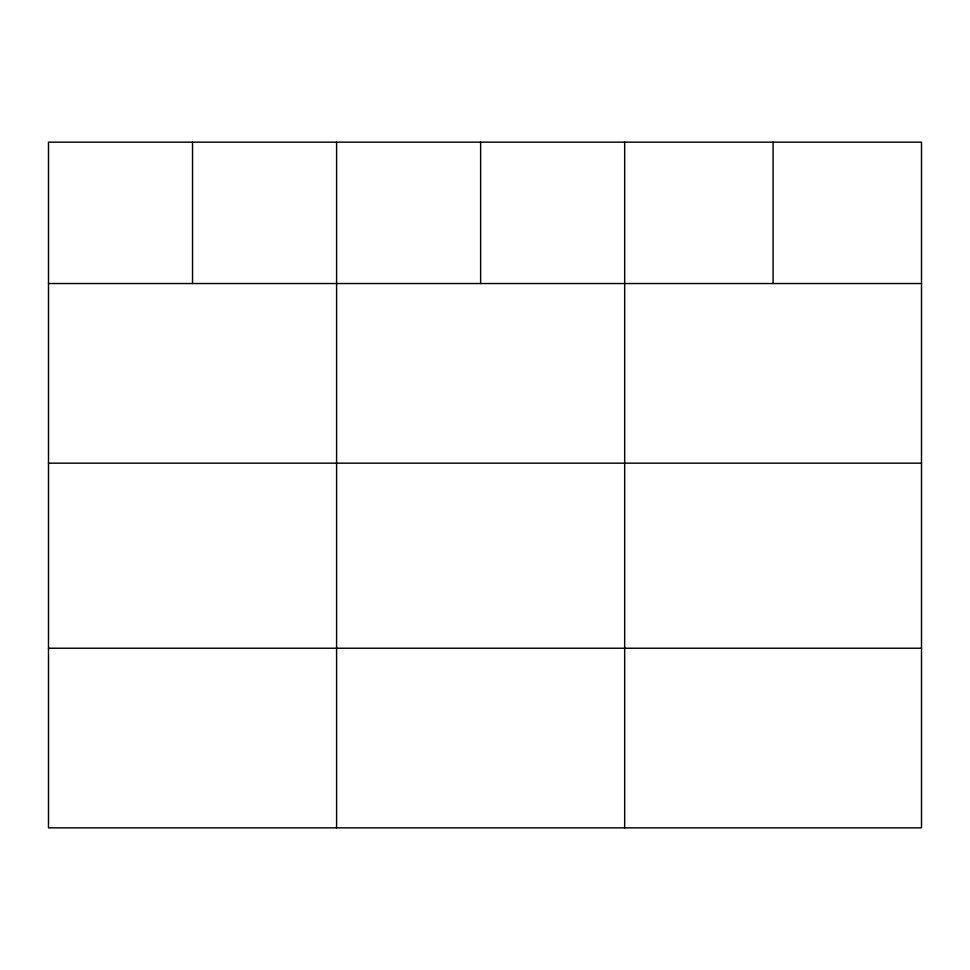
<?xml version="1.0" encoding="UTF-8"?>
<svg xmlns="http://www.w3.org/2000/svg" width="970" height="970" viewBox="0 0 970 970"><rect width="100%" height="100%" fill="white"/><g stroke="black" fill="none" stroke-linecap="round" stroke-linejoin="round"><path stroke-width="1.45" d="M921.5 283.531L921.5 827.846L48.5 827.846L48.5 142.153L921.5 142.153L921.5 283.531L48.5 283.531M48.5 463.163L921.5 463.163M48.5 648.227L921.5 648.227M773.09 142.153L773.09 283.531M624.68 142.153L624.68 827.846M480.635 142.153L480.635 283.531M336.59 142.153L336.59 827.846M192.545 142.153L192.545 283.531"/></g></svg>
